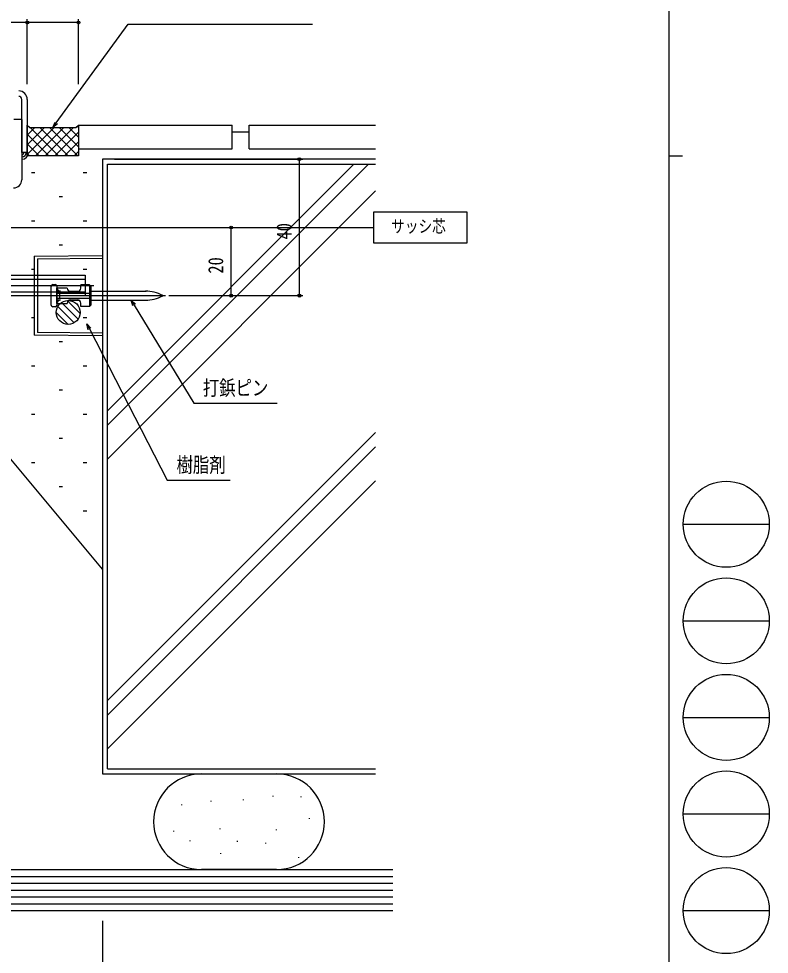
# Model space of a CAD drawing. Units: millimetres, scale not verified. Extents: x -567 to 567, y -403 to 403.
# Drawn here: x 347 to 566.8, y -209.8 to 64.1 of the extents above; entities that cross this region are included whole.
import ezdxf
from ezdxf.enums import TextEntityAlignment as Align

# ---------------------------------------------------------------- set-up
doc = ezdxf.new("R2010")
doc.units = ezdxf.units.MM
doc.header["$LTSCALE"] = 2
for name, color, linetype in [('0-1_USER1', 3, 'Continuous'), ('0-2_YKK_11', 7, 'Continuous'), ('0-3_YKK_12', 2, 'Continuous'), ('0-4_YKK_13', 4, 'Continuous'), ('0-5_YKK_D', 6, 'Continuous'), ('0-6_YKK_ZWAK', 7, 'Continuous'), ('0-7_YSS_K', 3, 'Continuous'), ('0-8_YSS_KE', 3, 'Continuous')]:
    doc.layers.add(name, color=color, linetype=linetype)
doc.styles.add('ＭＳ ゴシック', font='')
doc.styles.get('ＭＳ ゴシック').set_extended_font_data('MS Gothic')

msp = doc.modelspace()

# ---------------------------------------------------------------- linework, layer by layer
at = {"layer": '0-1_USER1'}
msp.add_lwpolyline([(450.92, -1.458), (478.324, -1.458), (478.324, 7.472), (450.92, 7.472)], close=True, dxfattribs=at)
at = {"layer": '0-2_YKK_11'}
msp.add_lwpolyline([(349.499, 40.505), (349.499, 25.005), (347.899, 25.005), (347.899, 40.505)], dxfattribs=at)
for radius in [2.5, 0.9]:
    msp.add_arc((346.999, 40.505), radius, 0, 89.99998, dxfattribs=at)
at = {"layer": '0-3_YKK_12'}
msp.add_line((181.299, 3.006), (450.92, 3.007), dxfattribs=at)
at = {"layer": '0-4_YKK_13'}
for p, q in [((347.899, 34.605), (345.599, 34.605)), ((347.899, 34.605), (347.899, 17.007)), ((351.499, -5.353), (371.499, -5.179)), ((351.499, -5.353), (351.499, -28.538)), ((371.499, -5.179), (371.499, -28.713)), ((352.499, -6.144), (371.499, -5.979)), ((352.499, -6.144), (352.499, -27.747)), ((301.503, -12.081), (366.503, -12.081)), ((357.003, -13.696), (357.703, -13.696)), ((299.003, -13.995), (369.003, -13.995)), ((366.503, -15.909), (301.503, -15.909)), ((356.503, -19.696), (356.503, -14.196)), ((358.203, -14.196), (358.203, -19.696)), ((358.203, -19.196), (358.203, -14.696)), ((358.203, -14.696), (361.203, -14.696)), ((359.203, -15.646), (358.203, -15.646)), ((358.203, -16.196), (367.703, -16.196)), ((358.953, -16.196), (358.953, -17.696)), ((361.767, -15.646), (364.639, -15.646)), ((362.203, -15.746), (364.203, -15.746)), ((367.703, -13.746), (365.203, -13.746)), ((365.203, -14.746), (365.203, -13.746)), ((367.703, -13.746), (367.703, -20.146)), ((367.703, -13.746), (368.203, -14.246)), ((368.203, -19.646), (368.203, -14.246)), ((368.203, -15.646), (384.335, -15.646)), ((353.709, -16.946), (389.973, -16.946)), ((358.203, -17.696), (367.703, -17.696)), ((359.203, -18.246), (358.203, -18.246)), ((364.393, -23.822), (359.531, -18.96)), ((364.985, -22.168), (361.185, -18.369)), ((361.203, -19.146), (361.203, -19.196)), ((361.767, -18.246), (364.639, -18.246)), ((362.203, -18.146), (364.203, -18.146)), ((368.203, -18.246), (384.335, -18.246)), ((357.703, -20.196), (357.003, -20.196)), ((358.203, -19.196), (361.203, -19.196)), ((363.225, -24.899), (358.454, -20.128)), ((367.703, -20.146), (368.203, -19.646)), ((361.435, -25.354), (357.999, -21.918)), ((371.499, -28.713), (351.499, -28.538)), ((371.499, -27.913), (352.499, -27.747))]:
    msp.add_line(p, q, dxfattribs=at)
msp.add_lwpolyline([(301.503, -10.995), (366.503, -10.995), (366.503, -16.995), (301.503, -16.995)], close=True, dxfattribs=at)
msp.add_lwpolyline([(367.703, -20.146), (365.203, -20.146), (365.203, -19.146)], dxfattribs=at)
msp.add_circle((361.499, -21.855), 3.5, dxfattribs=at)
for centre, radius, start, end in [((345.499, 17.007), 2.4, 270, 0), ((357.003, -14.196), 0.5, 89.99998, 179.99998), ((357.703, -14.196), 0.5, 359.99998, 89.99998), ((359.203, -14.646), 1, 179.99998, 269.99998), ((362.203, -14.746), 1, 179.99998, 269.99998), ((364.203, -14.746), 1, 269.99998, 359.99998), ((384.224, -26.252), 10.607, 62.34159, 90.59954), ((359.203, -19.246), 1, 89.99998, 179.99998), ((362.203, -19.146), 1, 89.99998, 179.99998), ((364.203, -19.146), 1, 359.99998, 89.99998), ((384.224, -7.64), 10.607, 269.40041, 297.65836), ((389.101, -16.946), 0.1, 297.65836, 62.34159), ((357.003, -19.696), 0.5, 179.99998, 269.99998), ((357.703, -19.696), 0.5, 269.99998, 359.99998)]:
    msp.add_arc(centre, radius, start, end, dxfattribs=at)
at = {"layer": '0-5_YKK_D'}
for p, q in [((349.499, 45.005), (349.499, 64.005)), ((349.499, 45.005), (349.499, 64.005)), ((364.499, 45.005), (364.499, 64.005)), ((349.499, 63.005), (324.499, 63.005)), ((364.499, 63.005), (349.499, 63.005)), ((374.999, 23.005), (430.188, 23.005)), ((429.188, -16.946), (429.188, 23.005)), ((374.999, 3.007), (410.188, 3.007)), ((409.188, -16.946), (409.188, 3.007)), ((390.973, -16.946), (430.188, -16.946)), ((390.973, -16.946), (410.188, -16.946)), ((371.499, -199.998), (371.499, -227.998)), ((371.499, -199.998), (371.499, -247.998)), ((371.499, -199.998), (371.499, -267.998))]:
    msp.add_line(p, q, dxfattribs=at)
for points in [[(356.999, 32.256), (358, 33.63), (379.084, 62.537), (432.984, 62.537)], [(358.369, 33.361), (356.999, 32.256), (357.632, 33.898)], [(380.405, -19.936), (379.91, -18.247), (381.183, -19.462)], [(379.91, -18.247), (380.794, -19.699), (398.3, -48.473), (422.646, -48.473)], [(367.317, -26.91), (366.945, -25.19), (368.128, -26.493)], [(366.945, -25.19), (367.722, -26.702), (390.502, -71.001), (408.882, -71.001)]]:
    msp.add_lwpolyline(points, dxfattribs=at)
for centre in [(349.499, 63.005), (349.499, 63.005), (364.499, 63.005), (429.188, 23.005), (409.188, 3.007), (409.188, -16.946), (429.188, -16.946)]:
    msp.add_circle(centre, 0.425, dxfattribs=at)
at = {"layer": '0-6_YKK_ZWAK'}
for p, q in [((537.3, 399), (537.3, -351)), ((537.3, 24), (541.3, 24)), ((541.552, -83.88), (566.752, -83.88)), ((541.552, -112.16), (566.752, -112.16)), ((541.552, -140.44), (566.752, -140.44)), ((541.552, -168.72), (566.752, -168.72)), ((541.552, -197), (566.752, -197))]:
    msp.add_line(p, q, dxfattribs=at)
for centre in [(554.152, -83.88), (554.152, -112.16), (554.152, -140.44), (554.152, -168.72), (554.152, -197)]:
    msp.add_circle(centre, 12.6, dxfattribs=at)
at = {"layer": '0-7_YSS_K'}
for p, q in [((349.499, 32.885), (349.559, 32.945)), ((349.499, 30.057), (351.697, 32.255)), ((349.499, 27.229), (354.525, 32.255)), ((349.499, 24.4), (357.353, 32.255)), ((355.792, 24.005), (349.499, 30.298)), ((358.62, 24.005), (350.37, 32.255)), ((351.932, 24.005), (360.182, 32.255)), ((361.448, 24.005), (353.198, 32.255)), ((354.76, 24.005), (363.01, 32.255)), ((364.277, 24.005), (356.027, 32.255)), ((357.589, 24.005), (364.499, 30.915)), ((364.499, 26.611), (358.855, 32.255)), ((364.499, 29.44), (361.684, 32.255)), ((364.499, 32.268), (364.13, 32.637)), ((352.963, 24.005), (349.499, 27.469)), ((360.417, 24.005), (364.499, 28.086)), ((363.246, 24.005), (364.499, 25.258)), ((350.135, 24.005), (349.499, 24.641)), ((372.999, -155.495), (372.999, 21.505)), ((372.999, 21.505), (451.499, 21.505)), ((445.145, 21.505), (372.999, -50.642)), ((449.388, 21.505), (372.999, -54.884)), ((350.745, 19.128), (351.745, 19.128)), ((365.895, 19.128), (366.895, 19.128)), ((451.499, 13.716), (372.999, -64.784)), ((358.82, 12.053), (359.82, 12.053)), ((350.745, 4.978), (351.745, 4.978)), ((365.895, 4.978), (366.895, 4.978)), ((358.82, -2.097), (359.82, -2.097)), ((350.745, -9.172), (351.745, -9.172)), ((365.895, -9.172), (366.895, -9.172)), ((358.82, -16.247), (359.82, -16.247)), ((350.745, -23.322), (351.745, -23.322)), ((365.895, -23.322), (366.895, -23.322)), ((358.82, -30.397), (359.82, -30.397)), ((371.499, -96.995), (320.767, -36.263)), ((350.745, -37.472), (351.745, -37.472)), ((365.895, -37.472), (366.895, -37.472)), ((358.82, -44.547), (359.82, -44.547)), ((350.745, -51.622), (351.745, -51.622)), ((365.895, -51.622), (366.895, -51.622)), ((451.499, -56.995), (372.999, -135.495)), ((358.82, -58.697), (359.82, -58.697)), ((451.499, -61.237), (372.999, -139.737)), ((350.745, -65.772), (351.745, -65.772)), ((365.895, -65.772), (366.895, -65.772)), ((451.499, -71.137), (372.999, -149.637)), ((358.82, -72.847), (359.82, -72.847)), ((365.895, -79.922), (366.895, -79.922)), ((372.999, -155.495), (451.499, -155.495)), ((400.503, -156.995), (422.503, -156.995)), ((421.355, -163.431), (421.355, -163.631)), ((429.623, -163.606), (429.623, -163.806)), ((394.615, -165.893), (394.615, -166.093)), ((403.235, -164.838), (403.235, -165.038)), ((412.734, -164.486), (412.734, -164.686)), ((432.086, -169.94), (432.086, -170.14)), ((392.328, -173.634), (392.328, -173.834)), ((405.874, -172.93), (405.874, -173.13)), ((422.41, -173.282), (422.41, -173.482)), ((397.077, -176.449), (397.077, -176.649)), ((410.975, -176.625), (410.975, -176.825)), ((419.244, -177.152), (419.244, -177.352)), ((406.049, -180.143), (406.049, -180.343)), ((428.919, -181.375), (428.919, -181.575)), ((311.499, -184.998), (456.499, -184.998)), ((422.503, -184.995), (400.503, -184.995)), ((311.499, -186.998), (456.499, -186.998)), ((311.499, -188.998), (456.499, -188.998)), ((311.499, -190.998), (456.499, -190.998)), ((311.499, -192.998), (456.499, -192.998)), ((311.499, -194.998), (456.499, -194.998)), ((311.499, -196.998), (456.499, -196.998))]:
    msp.add_line(p, q, dxfattribs=at)
msp.add_lwpolyline([(349.499, 33.005), (350.249, 32.255), (363.749, 32.255), (364.499, 33.005), (364.499, 24.005), (349.499, 24.005)], close=True, dxfattribs=at)
msp.add_lwpolyline([(349.499, 33.005), (350.249, 32.255), (363.749, 32.255), (364.499, 33.005)], dxfattribs=at)
for centre, radius, start, end in [((347.899, 25.005), 2, 270, 359.99998), ((347.899, 25.005), 1.333, 270, 359.99998), ((347.899, 25.005), 0.667, 270, 359.99998), ((400.503, -170.995), 14, 90, 270), ((422.503, -170.995), 14, 270, 90)]:
    msp.add_arc(centre, radius, start, end, dxfattribs=at)
at = {"layer": '0-8_YSS_KE'}
for p, q in [((364.499, 33.005), (409.499, 33.005)), ((364.499, 33.005), (364.499, 26.005)), ((409.499, 26.005), (409.499, 33.005)), ((414.499, 33.005), (451.499, 33.005)), ((414.499, 26.005), (414.499, 33.005)), ((409.499, 31.005), (414.499, 31.005)), ((364.499, 26.005), (409.499, 26.005)), ((414.499, 26.005), (451.499, 26.005)), ((371.499, 23.005), (371.499, -156.995)), ((451.499, 23.005), (371.499, 23.005)), ((371.499, -156.995), (451.499, -156.995))]:
    msp.add_line(p, q, dxfattribs=at)

# ---------------------------------------------------------------- texts
at = {"layer": '0-1_USER1', "style": 'ＭＳ ゴシック', "width": 0.8}
msp.add_text('サッシ芯', height=3.666, dxfattribs=at).set_placement((456.05, 0.443), align=Align.BOTTOM_LEFT)
at = {"layer": '0-5_YKK_D', "style": 'ＭＳ ゴシック', "width": 0.8}
for s, p in [('40', (428.188, -0.49)), ('20', (408.188, -10.489))]:
    msp.add_text(s, height=4.399, rotation=90, dxfattribs=at).set_placement(p, align=Align.BOTTOM_LEFT)
for s, p in [('打鋲ピン', (400.886, -47.473)), ('樹脂剤', (393.202, -70.001))]:
    msp.add_text(s, height=4.399, dxfattribs=at).set_placement(p, align=Align.BOTTOM_LEFT)

doc.saveas('drawing.dxf')
